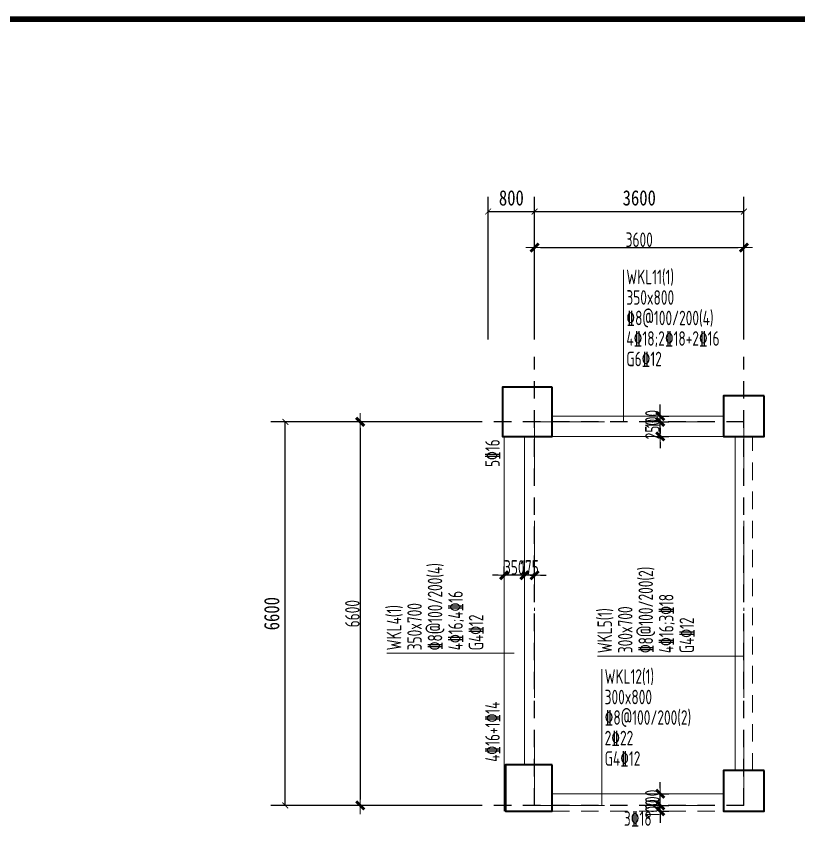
# Model space of a CAD drawing. Header units: millimetres. Extents: x 539196 to 807275, y 431843 to 1156631.
# Drawn here: x 621228 to 634689, y 499512 to 513493 of the extents above; entities that cross this region are included whole.
import ezdxf
from ezdxf.enums import TextEntityAlignment as Align

# ---------------------------------------------------------------- set-up
doc = ezdxf.new("R2010")
doc.units = ezdxf.units.MM
doc.header["$MEASUREMENT"] = 0
for name, pattern in [('DOTE', [2.42, 2, -0.2, 0.02, -0.2]), ('点划线', [1850, 1200, -300, 50, -300]), ('虚线', [500, 300, -200])]:
    doc.linetypes.add(name, pattern=pattern)
for name, color, linetype in [('AXIS', 3, 'Continuous'), ('DOTE', 1, 'DOTE'), ('PUB_DIM', 3, 'Continuous'), ('PUB_TITLE', 4, 'Continuous')]:
    doc.layers.add(name, color=color, linetype=linetype)
for name, color, linetype, lineweight in [('尺寸标注-梁', 3, 'Continuous', 18), ('板洞边线', 253, 'Continuous', 18), ('梁原位标注', 7, 'Continuous', 18), ('梁名称编号', 2, 'Continuous', 18), ('梁标注引线', 2, 'Continuous', 18), ('梁集中标注', 2, 'Continuous', 18), ('砼柱', 2, 'Continuous', 35), ('砼梁', 4, 'Continuous', 18), ('轴线', 9, '点划线', 18), ('轴线标注', 3, 'Continuous', 18)]:
    doc.layers.add(name, color=color, linetype=linetype, lineweight=lineweight)
doc.styles.add('HT_T3', font='simhei.ttf', dxfattribs={"width": 0.8})
doc.styles.add('样式 1_yjk_yjk_yjk_yjk_yjk_yjk', font='yjkeng.shx', dxfattribs={"width": 0.7, "bigfont": 'yjkchn.shx'})
doc.dimstyles.new('_TCH_ARCH&&100', dxfattribs={"dimtxt": 262.869198, "dimasz": 100, "dimexe": 250, "dimexo": 300, "dimgap": 100, "dimtad": 1, "dimdec": 0, "dimzin": 0, "dimdsep": 46, "dimtxsty": 'HT_T3', "dimblk": 'ARCHTICK', "dimcen": 0.09, "dimclrt": 7, "dimazin": 2, "dimtfac": 1, "dimtdec": 0, "dimtix": 1, "dimtmove": 2, "dimatfit": 3, "dimfxl": 0, "dimtolj": 1, "dimtzin": 0, "dimarcsym": 0})
doc.dimstyles.new('盈建科结构_yjk_yjk_yjk_yjk_yjk_yjk', dxfattribs={"dimscale": 100, "dimtxt": 2.5, "dimasz": 1, "dimexe": 1.5, "dimexo": 0.625, "dimgap": 0.1, "dimtad": 1, "dimdec": 0, "dimrnd": 1, "dimzin": 0, "dimdsep": 46, "dimtxsty": '样式 1_yjk_yjk_yjk_yjk_yjk_yjk', "dimblk": '_yjkbk', "dimblk1": 'ARCHTICK', "dimblk2": 'ARCHTICK', "dimcen": 0.09, "dimadec": 0, "dimazin": 0, "dimtfac": 1, "dimtdec": 4, "dimtix": 1, "dimtmove": 2, "dimatfit": 3, "dimfxl": 0, "dimtolj": 1, "dimtzin": 0, "dimarcsym": 0})

# ---------------------------------------------------------------- blocks, each defined once
blk = doc.blocks.new('_yjkbk')
blk.add_line((-1, 0), (1.5, 0))
blk.add_lwpolyline([(-0.7, -0.7, 0.5, 0.5, 0), (0.7, 0.7, 0.5, 0.5, 0)], format="xyseb")
blk = doc.blocks.new('*D2554')
at = {"layer": 'Defpoints', "color": 0}
for p in [(632305, 506513), (632306, 506513), (632305, 506263)]:
    blk.add_point(p, dxfattribs=at)
at = {"layer": '尺寸标注-梁', "color": 0, "lineweight": -2}
for p, q in [((632306, 506613), (632306, 506713)), ((632305, 506513), (632456, 506513)), ((632306, 506263), (632306, 506513)), ((632305, 506263), (632456, 506263)), ((632306, 506163), (632306, 506063))]:
    blk.add_line(p, q, dxfattribs=at)
at = {"layer": '尺寸标注-梁', "color": 0, "lineweight": -2, "xscale": 100, "yscale": 100, "zscale": 100}
for p, rotation in [((632306, 506513), 270), ((632306, 506263), 90)]:
    blk.add_blockref('_yjkbk', p, dxfattribs=dict(at, rotation=rotation))
at = {"layer": '尺寸标注-梁', "color": 0, "insert": (632171, 506388), "char_height": 250, "attachment_point": 5, "rotation": 90, "style": '样式 1_yjk_yjk_yjk_yjk_yjk_yjk'}
blk.add_mtext('\\A1;250', dxfattribs=at)
blk = doc.blocks.new('_ARCHTICK')
at = {"color": 0, "linetype": 'ByBlock', "const_width": 0.15}
blk.add_lwpolyline([(-0.5, -0.5), (0.5, 0.5)], dxfattribs=at)
blk = doc.blocks.new('*D2555')
at = {"layer": 'Defpoints', "color": 0}
for p in [(632305, 506613), (632306, 506613), (632305, 506513)]:
    blk.add_point(p, dxfattribs=at)
at = {"layer": '尺寸标注-梁', "color": 0, "lineweight": -2}
for p, q in [((632306, 506713), (632306, 506813)), ((632305, 506613), (632456, 506613)), ((632306, 506513), (632306, 506613)), ((632305, 506513), (632456, 506513)), ((632306, 506413), (632306, 506313))]:
    blk.add_line(p, q, dxfattribs=at)
at = {"layer": '尺寸标注-梁', "color": 0, "lineweight": -2, "xscale": 100, "yscale": 100, "zscale": 100}
for p, rotation in [((632306, 506613), 270), ((632306, 506513), 90)]:
    blk.add_blockref('_yjkbk', p, dxfattribs=dict(at, rotation=rotation))
at = {"layer": '尺寸标注-梁', "color": 0, "insert": (632171, 506563), "char_height": 250, "attachment_point": 5, "rotation": 90, "style": '样式 1_yjk_yjk_yjk_yjk_yjk_yjk'}
blk.add_mtext('\\A1;100', dxfattribs=at)
blk = doc.blocks.new('*D2556')
at = {"layer": 'Defpoints', "color": 0}
for p in [(629970, 503874), (629970, 503873), (630145, 503873)]:
    blk.add_point(p, dxfattribs=at)
at = {"layer": '尺寸标注-梁', "color": 0, "lineweight": -2}
for p, q in [((629970, 503873), (629970, 504024)), ((630145, 503873), (630145, 504024)), ((629870, 503874), (629770, 503874)), ((630145, 503874), (629970, 503874)), ((630245, 503874), (630345, 503874))]:
    blk.add_line(p, q, dxfattribs=at)
at = {"layer": '尺寸标注-梁', "color": 0, "lineweight": -2, "xscale": 100, "yscale": 100, "zscale": 100}
blk.add_blockref('_yjkbk', (629970, 503874), dxfattribs=at)
at = {"layer": '尺寸标注-梁', "color": 0, "lineweight": -2, "xscale": 100, "yscale": 100, "zscale": 100, "rotation": 180}
blk.add_blockref('_yjkbk', (630145, 503874), dxfattribs=at)
at = {"layer": '尺寸标注-梁', "color": 0, "insert": (630057, 504009), "char_height": 250, "attachment_point": 5, "style": '样式 1_yjk_yjk_yjk_yjk_yjk_yjk'}
blk.add_mtext('\\A1;175', dxfattribs=at)
blk = doc.blocks.new('*D2557')
at = {"layer": 'Defpoints', "color": 0}
for p in [(629620, 503874), (629620, 503873), (629970, 503873)]:
    blk.add_point(p, dxfattribs=at)
at = {"layer": '尺寸标注-梁', "color": 0, "lineweight": -2}
for p, q in [((629620, 503873), (629620, 504024)), ((629970, 503873), (629970, 504024)), ((629520, 503874), (629420, 503874)), ((629970, 503874), (629620, 503874)), ((630070, 503874), (630170, 503874))]:
    blk.add_line(p, q, dxfattribs=at)
at = {"layer": '尺寸标注-梁', "color": 0, "lineweight": -2, "xscale": 100, "yscale": 100, "zscale": 100}
blk.add_blockref('_yjkbk', (629620, 503874), dxfattribs=at)
at = {"layer": '尺寸标注-梁', "color": 0, "lineweight": -2, "xscale": 100, "yscale": 100, "zscale": 100, "rotation": 180}
blk.add_blockref('_yjkbk', (629970, 503874), dxfattribs=at)
at = {"layer": '尺寸标注-梁', "color": 0, "insert": (629795, 504009), "char_height": 250, "attachment_point": 5, "style": '样式 1_yjk_yjk_yjk_yjk_yjk_yjk'}
blk.add_mtext('\\A1;350', dxfattribs=at)
blk = doc.blocks.new('*D2558')
at = {"layer": 'Defpoints', "color": 0}
for p in [(632305, 499913), (632306, 499913), (632305, 499813)]:
    blk.add_point(p, dxfattribs=at)
at = {"layer": '尺寸标注-梁', "color": 0, "lineweight": -2}
for p, q in [((632306, 500013), (632306, 500113)), ((632305, 499913), (632456, 499913)), ((632306, 499813), (632306, 499913)), ((632305, 499813), (632456, 499813)), ((632306, 499713), (632306, 499613))]:
    blk.add_line(p, q, dxfattribs=at)
at = {"layer": '尺寸标注-梁', "color": 0, "lineweight": -2, "xscale": 100, "yscale": 100, "zscale": 100}
for p, rotation in [((632306, 499913), 270), ((632306, 499813), 90)]:
    blk.add_blockref('_yjkbk', p, dxfattribs=dict(at, rotation=rotation))
at = {"layer": '尺寸标注-梁', "color": 0, "insert": (632171, 499863), "char_height": 250, "attachment_point": 5, "rotation": 90, "style": '样式 1_yjk_yjk_yjk_yjk_yjk_yjk'}
blk.add_mtext('\\A1;100', dxfattribs=at)
blk = doc.blocks.new('*D2559')
at = {"layer": 'Defpoints', "color": 0}
for p in [(632305, 500113), (632306, 500113), (632305, 499913)]:
    blk.add_point(p, dxfattribs=at)
at = {"layer": '尺寸标注-梁', "color": 0, "lineweight": -2}
for p, q in [((632306, 500213), (632306, 500313)), ((632305, 500113), (632456, 500113)), ((632306, 499913), (632306, 500113)), ((632305, 499913), (632456, 499913)), ((632306, 499813), (632306, 499713))]:
    blk.add_line(p, q, dxfattribs=at)
at = {"layer": '尺寸标注-梁', "color": 0, "lineweight": -2, "xscale": 100, "yscale": 100, "zscale": 100}
for p, rotation in [((632306, 500113), 270), ((632306, 499913), 90)]:
    blk.add_blockref('_yjkbk', p, dxfattribs=dict(at, rotation=rotation))
at = {"layer": '尺寸标注-梁', "color": 0, "insert": (632171, 500013), "char_height": 250, "attachment_point": 5, "rotation": 90, "style": '样式 1_yjk_yjk_yjk_yjk_yjk_yjk'}
blk.add_mtext('\\A1;200', dxfattribs=at)
blk = doc.blocks.new('*D2566')
at = {"layer": 'Defpoints', "color": 0}
for p in [(633745, 509513), (630145, 506513), (633745, 506513)]:
    blk.add_point(p, dxfattribs=at)
at = {"layer": '轴线标注', "color": 0, "lineweight": -2}
for p, q in [((630145, 508713), (630145, 509663)), ((633745, 508713), (633745, 509663)), ((630245, 509513), (633645, 509513))]:
    blk.add_line(p, q, dxfattribs=at)
at = {"layer": '轴线标注', "color": 0, "lineweight": -2, "xscale": 100, "yscale": 100, "zscale": 100, "rotation": 180}
blk.add_blockref('_yjkbk', (630145, 509513), dxfattribs=at)
at = {"layer": '轴线标注', "color": 0, "lineweight": -2, "xscale": 100, "yscale": 100, "zscale": 100}
blk.add_blockref('_yjkbk', (633745, 509513), dxfattribs=at)
at = {"layer": '轴线标注', "color": 0, "insert": (631945, 509648), "char_height": 250, "attachment_point": 5, "style": '样式 1_yjk_yjk_yjk_yjk_yjk_yjk'}
blk.add_mtext('\\A1;3600', dxfattribs=at)
blk = doc.blocks.new('*D2567')
at = {"layer": 'Defpoints', "color": 0}
for p in [(630145, 506513), (627145, 499913), (630145, 499913)]:
    blk.add_point(p, dxfattribs=at)
at = {"layer": '轴线标注', "color": 0, "lineweight": -2}
for p, q in [((627945, 506513), (626995, 506513)), ((627145, 506413), (627145, 500013)), ((627945, 499913), (626995, 499913))]:
    blk.add_line(p, q, dxfattribs=at)
at = {"layer": '轴线标注', "color": 0, "lineweight": -2, "xscale": 100, "yscale": 100, "zscale": 100}
for p, rotation in [((627145, 506513), 90), ((627145, 499913), 270)]:
    blk.add_blockref('_yjkbk', p, dxfattribs=dict(at, rotation=rotation))
at = {"layer": '轴线标注', "color": 0, "insert": (627010, 503213), "char_height": 250, "attachment_point": 5, "rotation": 90, "style": '样式 1_yjk_yjk_yjk_yjk_yjk_yjk'}
blk.add_mtext('\\A1;6600', dxfattribs=at)
blk = doc.blocks.new('*D2611')
at = {"layer": 'AXIS', "color": 0, "lineweight": -2}
for p, q in [((629345, 507933), (629345, 510383)), ((630145, 507933), (630145, 510383)), ((629345, 510133), (630145, 510133))]:
    blk.add_line(p, q, dxfattribs=at)
at = {"layer": 'Defpoints', "color": 0}
for p in [(630145, 510133), (629345, 507633), (630145, 507633)]:
    blk.add_point(p, dxfattribs=at)
at = {"layer": 'AXIS', "color": 0, "lineweight": -2, "xscale": 100, "yscale": 100, "zscale": 100, "rotation": 180}
blk.add_blockref('_ARCHTICK', (629345, 510133), dxfattribs=at)
at = {"layer": 'AXIS', "color": 0, "lineweight": -2, "xscale": 100, "yscale": 100, "zscale": 100}
blk.add_blockref('_ARCHTICK', (630145, 510133), dxfattribs=at)
at = {"layer": 'AXIS', "color": 7, "insert": (629745, 510366), "char_height": 262.9, "attachment_point": 5, "style": 'HT_T3'}
blk.add_mtext('\\A1;800', dxfattribs=at)
blk = doc.blocks.new('*D2612')
at = {"layer": 'AXIS', "color": 0, "lineweight": -2}
for p, q in [((630145, 507933), (630145, 510383)), ((633745, 507933), (633745, 510383)), ((630145, 510133), (633745, 510133))]:
    blk.add_line(p, q, dxfattribs=at)
at = {"layer": 'Defpoints', "color": 0}
for p in [(633745, 510133), (630145, 507633), (633745, 507633)]:
    blk.add_point(p, dxfattribs=at)
at = {"layer": 'AXIS', "color": 0, "lineweight": -2, "xscale": 100, "yscale": 100, "zscale": 100, "rotation": 180}
blk.add_blockref('_ARCHTICK', (630145, 510133), dxfattribs=at)
at = {"layer": 'AXIS', "color": 0, "lineweight": -2, "xscale": 100, "yscale": 100, "zscale": 100}
blk.add_blockref('_ARCHTICK', (633745, 510133), dxfattribs=at)
at = {"layer": 'AXIS', "color": 7, "insert": (631945, 510366), "char_height": 262.9, "attachment_point": 5, "style": 'HT_T3'}
blk.add_mtext('\\A1;3600', dxfattribs=at)
blk = doc.blocks.new('*D2614')
at = {"layer": 'Defpoints', "color": 0}
for p in [(625856, 506513), (629247, 506513), (629247, 499913)]:
    blk.add_point(p, dxfattribs=at)
at = {"layer": 'PUB_DIM', "color": 0, "lineweight": -2}
for p, q in [((628947, 506513), (625606, 506513)), ((625856, 499913), (625856, 506513)), ((628947, 499913), (625606, 499913))]:
    blk.add_line(p, q, dxfattribs=at)
at = {"layer": 'PUB_DIM', "color": 0, "lineweight": -2, "xscale": 100, "yscale": 100, "zscale": 100}
for p, rotation in [((625856, 506513), 90), ((625856, 499913), 270)]:
    blk.add_blockref('_ARCHTICK', p, dxfattribs=dict(at, rotation=rotation))
at = {"layer": 'PUB_DIM', "color": 7, "insert": (625623, 503213), "char_height": 262.9, "attachment_point": 5, "rotation": 90, "style": 'HT_T3'}
blk.add_mtext('\\A1;6600', dxfattribs=at)

msp = doc.modelspace()

# ---------------------------------------------------------------- linework, layer by layer
at = {"layer": 'DOTE', "color": 1, "linetype": '虚线'}
for p, q in [((630144.9, 499913.2), (630144.9, 507633.2)), ((630144.9, 499913.2), (630144.9, 507633.2)), ((633744.9, 499913.2), (633744.9, 507633.2)), ((633744.9, 506513.2), (628544.9, 506513.2)), ((633744.9, 506513.2), (628544.9, 506513.2)), ((633744.9, 506513.2), (628544.9, 506513.2)), ((633744.9, 506513.2), (628544.9, 506513.2)), ((633744.9, 499913.2), (628244.9, 499913.2))]:
    msp.add_line(p, q, dxfattribs=at)
at = {"layer": 'PUB_TITLE', "const_width": 100}
msp.add_lwpolyline([(604402.6, 432843), (661802.6, 432843), (661802.6, 513443), (604402.6, 513443)], close=True, dxfattribs=at)
at = {"layer": '板洞边线'}
msp.add_line((630028, 500613.2), (629969.9, 500613.2), dxfattribs=at)
at = {"layer": '梁标注引线'}
for p, q in [((631673.7, 506513.2), (631673.7, 509131.7)), ((629794.9, 502533.4), (627601.4, 502533.4)), ((633744.9, 502483.4), (631226.4, 502483.4)), ((631300.2, 499913.2), (631300.2, 502256.7))]:
    msp.add_line(p, q, dxfattribs=at)
at = {"layer": '砼柱'}
for points in [[(630444.9, 507113.2), (629594.9, 507113.2), (629594.9, 506263.2), (630444.9, 506263.2)], [(634094.9, 506963.2), (633394.9, 506963.2), (633394.9, 506263.2), (634094.9, 506263.2)], [(630444.9, 500613.2), (629644.9, 500613.2), (629644.9, 499813.2), (630444.9, 499813.2)], [(634094.9, 500513.2), (633394.9, 500513.2), (633394.9, 499813.2), (634094.9, 499813.2)]]:
    msp.add_lwpolyline(points, close=True, dxfattribs=at)
at = {"layer": '砼梁'}
for p, q in [((633394.9, 506613.2), (630444.9, 506613.2)), ((629619.9, 506263.2), (629619.9, 499813.2)), ((629969.9, 500613.2), (629969.9, 506263.2)), ((630444.9, 506263.2), (633394.9, 506263.2)), ((633594.9, 506263.2), (633594.9, 500513.2)), ((633394.9, 500113.2), (630444.9, 500113.2))]:
    msp.add_line(p, q, dxfattribs=at)
at = {"layer": '砼梁', "linetype": '虚线'}
for p, q in [((633894.9, 500513.2), (633894.9, 506263.2)), ((630444.9, 499813.2), (633394.9, 499813.2))]:
    msp.add_line(p, q, dxfattribs=at)
at = {"layer": '轴线'}
for p, q in [((630144.9, 499913.2), (630144.9, 506513.2)), ((630144.9, 506513.2), (633744.9, 506513.2)), ((630144.9, 506513.2), (633744.9, 506513.2)), ((630144.9, 499913.2), (630144.9, 506513.2)), ((633744.9, 499913.2), (633744.9, 506513.2)), ((633744.9, 499913.2), (633744.9, 506513.2)), ((630144.9, 499913.2), (633744.9, 499913.2)), ((630144.9, 499913.2), (633744.9, 499913.2))]:
    msp.add_line(p, q, dxfattribs=at)

# ---------------------------------------------------------------- texts
at = {"layer": '梁原位标注', "linetype": 'Continuous', "style": '样式 1_yjk_yjk_yjk_yjk_yjk_yjk', "width": 0.7}
msp.add_text('5\x8416', height=250, rotation=90, dxfattribs=at).set_placement((629619.9, 506213.2), align=Align.BOTTOM_RIGHT)
msp.add_text('4\x8416+1\x8414', height=250, rotation=90, dxfattribs=at).set_placement((629619.9, 500663.2), align=Align.BOTTOM_LEFT)
msp.add_text('3\x8418', height=250, dxfattribs=at).set_placement((631919.9, 499813.2), align=Align.TOP_CENTER)
at = {"layer": '梁名称编号', "linetype": 'Continuous', "style": '样式 1_yjk_yjk_yjk_yjk_yjk_yjk', "width": 0.7}
for s, p in [('WKL11(1)', (631723.7, 509131.7)), ('WKL12(1)', (631350.2, 502256.7))]:
    msp.add_text(s, height=250, dxfattribs=at).set_placement(p, align=Align.TOP_LEFT)
for s, p in [('WKL4(1)', (627601.4, 502583.4)), ('WKL5(1)', (631226.4, 502533.4))]:
    msp.add_text(s, height=250, rotation=90, dxfattribs=at).set_placement(p, align=Align.TOP_LEFT)
at = {"layer": '梁集中标注', "linetype": 'Continuous', "style": '样式 1_yjk_yjk_yjk_yjk_yjk_yjk', "width": 0.7}
for s, p in [('350x800', (631723.7, 508778.9)), ('\x848@100/200(4)', (631723.7, 508426.2)), ('4\x8418;2\x8418+2\x8416', (631723.7, 508073.4)), ('G6\x8412', (631723.7, 507720.7)), ('300x800', (631350.2, 501903.9)), ('\x848@100/200(2)', (631350.2, 501551.2)), ('2\x8422', (631350.2, 501198.4)), ('G4\x8412', (631350.2, 500845.7))]:
    msp.add_text(s, height=250, dxfattribs=at).set_placement(p, align=Align.TOP_LEFT)
for s, p in [('\x848@100/200(4)', (628306.9, 502583.4)), ('\x848@100/200(2)', (631931.9, 502533.4)), ('4\x8416;4\x8416', (628659.6, 502583.4)), ('4\x8416;3\x8418', (632284.6, 502533.4)), ('350x700', (627954.1, 502583.4)), ('300x700', (631579.1, 502533.4)), ('G4\x8412', (629012.4, 502583.4)), ('G4\x8412', (632637.4, 502533.4))]:
    msp.add_text(s, height=250, rotation=90, dxfattribs=at).set_placement(p, align=Align.TOP_LEFT)

# ---------------------------------------------------------------- dimensions: what is measured, and where the dimension line sits
at = {"layer": 'AXIS'}
for p1, p2, picture, middle in [((629344.9, 507633.2), (630144.9, 507633.2), '*D2611', (629744.9, 510366.1)), ((630144.9, 507633.2), (633744.9, 507633.2), '*D2612', (631944.9, 510366.1))]:
    dim = msp.add_aligned_dim(p1=p1, p2=p2, distance=2500, dimstyle='_TCH_ARCH&&100', dxfattribs=at)
    dim.commit()
    dim.dimension.update_dxf_attribs({"geometry": picture, "text_midpoint": middle})
at = {"layer": 'PUB_DIM'}
dim = msp.add_aligned_dim(p1=(629247.1, 499913.2), p2=(629247.1, 506513.2), distance=3390.9, dimstyle='_TCH_ARCH&&100', dxfattribs=at)
dim.commit()
dim.dimension.update_dxf_attribs({"geometry": '*D2614', "text_midpoint": (625623.3, 503213.2)})
at = {"layer": '尺寸标注-梁'}
for p1, p2, picture, middle in [((632304.9, 506513.2), (632304.9, 506613.2), '*D2555', (632170.9, 506563.2)), ((632304.9, 506263.2), (632304.9, 506513.2), '*D2554', (632170.9, 506388.2)), ((629969.9, 503873.2), (629619.9, 503873.2), '*D2557', (629794.9, 504009.2)), ((630144.9, 503873.2), (629969.9, 503873.2), '*D2556', (630057.4, 504009.2)), ((632304.9, 499913.2), (632304.9, 500113.2), '*D2559', (632170.9, 500013.2)), ((632304.9, 499813.2), (632304.9, 499913.2), '*D2558', (632170.9, 499863.2))]:
    dim = msp.add_aligned_dim(p1=p1, p2=p2, distance=-1, dimstyle='盈建科结构_yjk_yjk_yjk_yjk_yjk_yjk', override={"dimscale": 100, "dimtxt": 2.5, "dimasz": 1, "dimexe": 1.5, "dimexo": 0, "dimgap": 0.1, "dimtad": 1, "dimlfac": 1, "dimrnd": 5, "dimdle": 0, "dimfxlon": 0}, dxfattribs=at)
    dim.commit()
    dim.dimension.update_dxf_attribs({"geometry": picture, "text_midpoint": middle})
at = {"layer": '轴线标注'}
for p2, distance, picture, middle in [((633744.9, 506513.2), 3000, '*D2566', (631944.9, 509648.2)), ((630144.9, 499913.2), -3000, '*D2567', (627009.9, 503213.2))]:
    dim = msp.add_aligned_dim(p1=(630144.9, 506513.2), p2=p2, distance=distance, dimstyle='盈建科结构_yjk_yjk_yjk_yjk_yjk_yjk', override={"dimscale": 100, "dimtxt": 2.5, "dimasz": 1, "dimexe": 1.5, "dimexo": 22, "dimgap": 0.1, "dimtad": 1, "dimlfac": 1, "dimrnd": 5, "dimdle": 0, "dimfxlon": 0}, dxfattribs=at)
    dim.commit()
    dim.dimension.update_dxf_attribs({"geometry": picture, "text_midpoint": middle})

doc.saveas('drawing.dxf')
